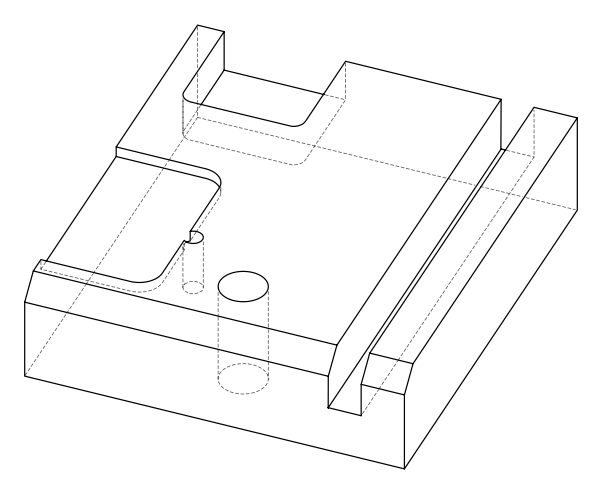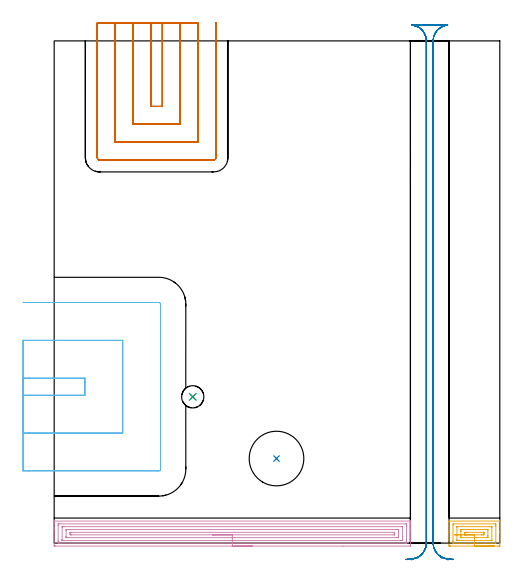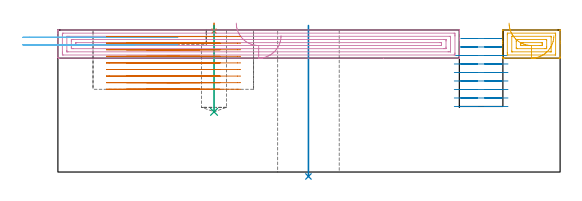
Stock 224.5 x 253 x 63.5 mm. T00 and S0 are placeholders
(PLAN: 8 operations, 6 tool changes, 36.5 min)
(1 SPOT_DRILL | STEP1POCKET | NXT0321_9005460120000 | 0.03 min | 1 mm3)
(2 INDEXABLE_INSERT_DRILL_THROUGH_HOLE_FROM_SOLID | STEP1HOLE | NXT0302_026 | 0.27 min | 37700 mm3)
(3 DRILL_BLIND_HOLE_INTO_CENTER | STEP1POCKET | NXT0301_083 | 0.16 min | 3465 mm3)
(4 AREA_MILL | FG_CHAMFER_SURFACE | UGT0205_001 | 7.41 min | 14783 mm3)
(5 AREA_MILL_1 | FG_CHAMFER_SURFACE_1 | UGT0205_001 | 1.25 min | 2561 mm3)
(6 MILL_OPEN_POCKET | POCKET_OPEN | UGT0201_109 | Follow Part, ap 6.35, ae 75% | 2.59 min | 47617 mm3)
(7 MILL_SLOT | SLOT_PARTIAL_RECTANGULAR | NXT0201_011 | Follow Part, ap 3, ae 75% | 14.34 min | 125002 mm3)
(8 MILL_RECTANGULAR_SLOT | SLOT_RECTANGULAR | NXT0201_012 | Follow Part, ap 4, ae 75% | 10.5 min | 166840 mm3)
(TOOL NXT0321_9005460120000 | NC Spot Drill, 142deg, 12mm, Carbide, Uncoated | D12 PA142 FL30 Z2)
(TOOL NXT0302_026 | Index. Insert Drill 27.5mm [880-D2750L32-03] | D27.5 PA176 FL83 Z2)
(TOOL NXT0301_083 | Carbide Drill 11.2mm [860.1-1120-056A1-MM 2214] | D11.2 PA140 FL72 Z2)
(TOOL UGT0205_001 | Chamfer Mill 20 x 3 x 45 deg. | D20 FL50 Z2)
(TOOL UGT0201_109 | End Mill 25.4 mm | D25.4 FL25 Z2)
(TOOL NXT0201_011 | ENDMILL 12mm [2P460-1200-NA 1630] | D12 FL38 Z6)
(TOOL NXT0201_012 | ENDMILL 16mm [2P460-1600-NA 1630] | D16 FL38 Z6)
(OP 1 SPOT_DRILL)
G17 G21 G94 G90
T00 M6
G54
G17 G0 G90 X69.8 Y73.7 S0 M3
G43 Z73.5 H0
G94 G81 G98 Z63.018 F250. R66.5
G80
M5
M2
(OP 2 INDEXABLE_INSERT_DRILL_THROUGH_HOLE_FROM_SOLID)
G17 G21 G94 G90
T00 M6
G54
G17 G0 G90 X112. Y42.6 S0 M3
G43 Z73.5 H1
G94 G81 G98 Z-1.98 F250. R65.5
G80
M5
M2
(OP 3 DRILL_BLIND_HOLE_INTO_CENTER)
G17 G21 G94 G90
T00 M6
G54
G17 G0 G90 X69.8 Y73.7 S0 M3
G43 Z73.5 H1
G94 G81 G98 Z26.9 F250. R65.5
G80
M5
M2
(OP 4 AREA_MILL)
G17 G21 G94 G90
T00 M6
G54
G17 G0 G90 X99.75 Y-1.5 S1061 M3
G43 Z73.5 H0
Z60.9
G94 G1 X99.712 Z60.028 F250.
X99.598 Z59.163
X99.409 Z58.312
X99.147 Z57.48
X98.813 Z56.674
X98.41 Z55.9
X97.942 Z55.164
X97.41 Z54.472
X96.821 Z53.829
X96.178 Z53.24
X95.486 Z52.708
X94.75 Z52.24
X93.976 Z51.837
X93.17 Z51.503
X92.338 Z51.241
X91.486 Z51.052
X90.622 Z50.938
X89.75 Z50.9
X0.593
X0.233 Y-1.497 Z50.902
X0.01 Y-1.491 Z50.906
X0. Y-1.264 Z51.133
Y7.018 Z59.413
Y7.612 Z60.01
Y7.905 Z60.302
Y9.68 Z62.075
Y10.266 Z62.665
Y10.748 Z63.147
X0.007 Y11.072 Z63.463
X0.01 Y11.097 Z63.488
X0.147 Y11.1 Z63.5
X179.353
X179.49 Y11.097 Z63.488
X179.493 Y11.072 Z63.463
X179.5 Y10.748 Z63.147
Y10.266 Z62.665
Y9.68 Z62.075
Y7.612 Z60.01
Y7.018 Z59.413
Y6.428 Z58.823
Y-0.967 Z51.43
X179.498 Y-1.266 Z51.131
X179.49 Y-1.492 Z50.905
X179.264 Y-1.499 Z50.899
X145.473 Y-1.5 Z50.9
X89.75
Y-0.086 Z52.314
X2.382
X2.01 Y-0.08 Z52.32
X2.002 Y0.292 Z52.692
X2. Y0.807 Z53.207
Y1.182 Z53.582
Y8.793 Z61.193
X2.002 Y9.166 Z61.566
X2.01 Y9.68 Z62.08
X2.376 Y9.686 Z62.086
X177.118
X177.49 Y9.68 Z62.08
X177.498 Y9.308 Z61.708
X177.5 Y8.793 Z61.193
Y8.418 Z60.818
Y0.807 Z53.207
X177.498 Y0.434 Z52.834
X177.49 Y-0.08 Z52.32
X177.124 Y-0.086 Z52.314
X89.75
Y1.328 Z53.728
X4.527 Y1.329 Z53.729
X4.159 Y1.331 Z53.731
X4.038 Y1.333 Z53.733
X4.022 Y1.335 Z53.735
X4.01 Y1.348 Z53.748
X4.005 Y1.43 Z53.83
X4.002 Y1.536 Z53.936
X4. Y1.695 Z54.095
Y1.853 Z54.253
X4.001 Y8.063 Z60.463
X4.007 Y8.222 Z60.622
X4.01 Y8.263 Z60.663
X4.024 Y8.265 Z60.665
X4.068 Y8.268 Z60.668
X4.159 Y8.27 Z60.67
X4.683 Y8.271 Z60.671
X5.051
X174.973
X175.341 Y8.269 Z60.669
X175.462 Y8.267 Z60.667
X175.478 Y8.265 Z60.665
X175.49 Y8.252 Z60.652
X175.495 Y8.169 Z60.569
X175.498 Y8.064 Z60.464
X175.5 Y7.905 Z60.305
Y7.747 Z60.147
X175.499 Y1.537 Z53.937
X175.493 Y1.378 Z53.778
X175.49 Y1.337 Z53.737
X175.476 Y1.335 Z53.735
X175.432 Y1.332 Z53.732
X175.341 Y1.33 Z53.73
X174.817 Y1.329 Z53.729
X174.449 Y1.328 Z53.728
X89.75
Y2.743 Z55.143
X6.834
X6.672 Y2.744 Z55.144
X6.071 Y2.75 Z55.15
X6.01 Y2.755 Z55.155
X6.006 Y2.844 Z55.244
X6.002 Y3.033 Z55.433
X6. Y3.412 Z55.812
Y6.131 Z58.531
X6.002 Y6.546 Z58.946
X6.006 Y6.753 Z59.153
X6.01 Y6.85 Z59.25
X6.109 Y6.853 Z59.253
X6.834 Y6.857 Z59.257
X6.996
X172.666
X172.829 Y6.856 Z59.256
X173.429 Y6.85 Z59.25
X173.49 Y6.845 Z59.245
X173.494 Y6.756 Z59.156
X173.498 Y6.567 Z58.967
X173.5 Y6.188 Z58.588
Y3.469 Z55.869
X173.498 Y3.054 Z55.454
X173.494 Y2.847 Z55.247
X173.49 Y2.75 Z55.15
X173.391 Y2.747 Z55.147
X172.666 Y2.743 Z55.143
X172.504
X89.75
Y4.157 Z56.557
X8.617
X8.417 Y4.159 Z56.559
X8.025 Y4.164 Z56.564
X8.01 Y4.356 Z56.756
X8.001 Y4.969 Z57.369
X8.003 Y5.244 Z57.644
X8.007 Y5.397 Z57.797
X8.009 Y5.429 Z57.829
X8.084 Y5.436 Z57.836
X8.216 Y5.44 Z57.84
X8.417 Y5.443 Z57.843
X170.883 Y5.442 Z57.842
X171.083 Y5.441 Z57.841
X171.475 Y5.436 Z57.836
X171.49 Y5.244 Z57.644
X171.498 Y4.631 Z57.031
X171.497 Y4.356 Z56.756
X171.493 Y4.203 Z56.603
X171.491 Y4.171 Z56.571
X171.416 Y4.164 Z56.564
X171.284 Y4.16 Z56.56
X171.083 Y4.157 Z56.557
X89.75
X88.878 Z56.595
X88.014 Z56.709
X87.162 Z56.898
X86.33 Z57.16
X85.524 Z57.494
X84.75 Z57.897
X84.014 Z58.365
X83.322 Z58.896
X82.679 Z59.486
X82.09 Z60.129
X81.558 Z60.821
X81.09 Z61.557
X80.687 Z62.331
X80.353 Z63.137
X80.091 Z63.969
X79.902 Z64.82
X79.788 Z65.685
X79.75 Z66.557
G0 Z73.5
M5
M2
(OP 5 AREA_MILL_1)
G17 G21 G94 G90
T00 M6
G54
G17 G0 G90 X221.7 Y-1.5 S1061 M3
G43 Z73.5 H0
Z60.9
G94 G1 X221.662 Z60.028 F250.
X221.548 Z59.163
X221.359 Z58.312
X221.097 Z57.48
X220.763 Z56.674
X220.36 Z55.9
X219.892 Z55.164
X219.36 Z54.472
X218.771 Z53.829
X218.128 Z53.24
X217.436 Z52.708
X216.7 Z52.24
X215.926 Z51.837
X215.12 Z51.503
X214.288 Z51.241
X213.436 Z51.052
X212.572 Z50.938
X211.7 Z50.9
X199.629 Y-1.499 Z50.901
X199.356 Y-1.497 Z50.903
X198.906 Y-1.491 Z50.905
X198.903 Y-1.423 Z50.972
X198.9 Y-0.967 Z51.428
Y5.244 Z57.637
Y6.101 Z58.501
X198.901 Y11.064 Z63.464
X198.91 Y11.095 Z63.495
X198.915 Y11.1 Z63.5
X224.485
X224.498 Y11.099 Z63.498
X224.5 Y11.064 Z63.464
Y6.101 Z58.501
Y5.244 Z57.637
Y-0.967 Z51.428
X224.496 Y-1.4 Z50.995
X224.49 Y-1.491 Z50.904
X224.398 Y-1.498 Z50.898
X224.044 Y-1.5 Z50.9
X211.7
Y-0.086 Z52.314
X201.125
X200.91 Y-0.08 Z52.32
X200.904 Y0.137 Z52.537
X200.901 Y0.807 Z53.207
X200.9 Y1.028 Z53.428
X200.901 Y9.012 Z61.412
X200.91 Y9.68 Z62.08
X201.114 Y9.686 Z62.086
X222.275
X222.49 Y9.68 Z62.08
X222.496 Y9.463 Z61.863
X222.499 Y8.793 Z61.193
X222.5 Y8.572 Z60.972
X222.499 Y0.588 Z52.988
X222.49 Y-0.08 Z52.32
X222.287 Y-0.086 Z52.314
X211.7
Y1.328 Z53.728
X203.246 Y1.329 Z53.729
X203.026 Y1.331 Z53.731
X202.942 Y1.333 Z53.733
X202.913 Y1.335 Z53.735
X202.91 Y1.375 Z53.775
X202.905 Y1.476 Z53.876
X202.9 Y1.677 Z54.077
X202.901 Y8.123 Z60.523
X202.904 Y8.231 Z60.631
X202.907 Y8.257 Z60.657
X202.91 Y8.264 Z60.664
X202.934 Y8.266 Z60.666
X203.037 Y8.269 Z60.669
X203.401 Y8.271 Z60.671
X220.154
X220.374 Y8.269 Z60.669
X220.458 Y8.267 Z60.667
X220.487 Y8.265 Z60.665
X220.49 Y8.225 Z60.625
X220.495 Y8.124 Z60.524
X220.5 Y7.923 Z60.323
X220.499 Y1.477 Z53.877
X220.496 Y1.369 Z53.769
X220.493 Y1.343 Z53.743
X220.49 Y1.335 Z53.735
X220.467 Y1.334 Z53.734
X220.363 Y1.331 Z53.731
X219.999 Y1.329 Z53.729
X211.7 Y1.328 Z53.728
Y2.743 Z55.143
X205.368
X205.106 Y2.745 Z55.145
X204.976 Y2.747 Z55.147
X204.918 Y2.749 Z55.149
X204.91 Y2.789 Z55.189
X204.902 Y3.212 Z55.612
X204.9 Y5.875 Z58.275
X204.901 Y6.131 Z58.531
X204.905 Y6.758 Z59.158
X204.91 Y6.846 Z59.246
X204.987 Y6.85 Z59.25
X205.167 Y6.854 Z59.254
X205.528 Y6.857 Z59.257
X205.688
X218.032
X218.294 Y6.855 Z59.255
X218.424 Y6.853 Z59.253
X218.482 Y6.851 Z59.251
X218.49 Y6.811 Z59.211
X218.498 Y6.388 Z58.788
X218.5 Y3.725 Z56.125
X218.499 Y3.469 Z55.869
X218.495 Y2.842 Z55.242
X218.49 Y2.754 Z55.154
X218.413 Y2.75 Z55.15
X218.233 Y2.746 Z55.146
X217.872 Y2.743 Z55.143
X217.712
X211.7
Y4.157 Z56.557
X207.49
X207.291
X207.093 Y4.158 Z56.558
X206.961 Y4.161 Z56.561
X206.919 Y4.164 Z56.564
X206.91 Y4.179 Z56.579
X206.906 Y4.225 Z56.625
X206.902 Y4.356 Z56.756
X206.901 Y4.749 Z57.149
X206.906 Y5.244 Z57.644
X206.91 Y5.434 Z57.834
X207.097 Y5.439 Z57.839
X207.291 Y5.441 Z57.841
X207.975 Y5.443 Z57.843
X208.173
X216.109
X216.307 Y5.442 Z57.842
X216.439 Y5.439 Z57.839
X216.48 Y5.436 Z57.836
X216.49 Y5.421 Z57.821
X216.494 Y5.375 Z57.775
X216.498 Y5.244 Z57.644
X216.499 Y4.851 Z57.251
X216.494 Y4.356 Z56.756
X216.49 Y4.166 Z56.566
X216.303 Y4.161 Z56.561
X216.109 Y4.159 Z56.559
X215.425 Y4.157 Z56.557
X215.227
X211.7
X210.828 Z56.595
X209.964 Z56.709
X209.112 Z56.898
X208.28 Z57.16
X207.474 Z57.494
X206.7 Z57.897
X205.964 Z58.365
X205.272 Z58.896
X204.629 Z59.486
X204.04 Z60.129
X203.509 Z60.821
X203.04 Z61.557
X202.637 Z62.331
X202.303 Z63.137
X202.041 Z63.969
X201.852 Z64.82
X201.738 Z65.685
X201.7 Z66.557
G0 Z73.5
M5
M2
(OP 6 MILL_OPEN_POCKET)
G17 G21 G94 G90
T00 M6
G54
G17 G0 G90 X-15.7 Y74.5 S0 M3
G43 Z73.5 H0
Z60.2
G94 G1 X-12.7 F250.
X15.5 F500.
Y83.1
X-12.7
X-15.7 F250.
Y55.45
X-12.7
X34.55 F500.
Y102.15
X-12.7
X-15.7 F250.
Y36.4
X-12.7
X52.7 F500.
G3 X53.6 Y37.3 R0.9
G1 Y120.3
G3 X52.7 Y121.2 R0.9
G1 X-12.7
X-15.7 F250.
G0 Y74.5 Z56.9
G1 X-12.7
X15.5 F500.
Y83.1
X-12.7
X-15.7 F250.
Y55.45
X-12.7
X34.55 F500.
Y102.15
X-12.7
X-15.7 F250.
Y36.4
X-12.7
X52.7 F500.
G3 X53.6 Y37.3 R0.9
G1 Y120.3
G3 X52.7 Y121.2 R0.9
G1 X-12.7
X-15.7 F250.
G0 Z73.5
M5
M2
(OP 7 MILL_SLOT)
G17 G21 G94 G90
T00 M6
G54
G17 G0 G90 X48.7 Y262. S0 M3
G43 Z73.5 H1
Z60.555
G94 G1 Y259. F250.
Y220. F500.
X54.5
Y259.
Y262. F250.
X39.7
Y259.
Y211. F500.
X63.5
Y259.
Y262. F250.
X30.7
Y259.
Y202. F500.
X72.5
Y259.
Y262. F250.
X21.7
Y259.
Y194.2 F500.
G3 X22.9 Y193. R1.2
G1 X80.3
G3 X81.5 Y194.2 R1.2
G1 Y259.
Y262. F250.
G0 X48.7 Z57.611
G1 Y259.
Y220. F500.
X54.5
Y259.
Y262. F250.
X39.7
Y259.
Y211. F500.
X63.5
Y259.
Y262. F250.
X30.7
Y259.
Y202. F500.
X72.5
Y259.
Y262. F250.
X21.7
Y259.
Y194.2 F500.
G3 X22.9 Y193. R1.2
G1 X80.3
G3 X81.5 Y194.2 R1.2
G1 Y259.
Y262. F250.
G0 X48.7 Z54.667
G1 Y259.
Y220. F500.
X54.5
Y259.
Y262. F250.
X39.7
Y259.
Y211. F500.
X63.5
Y259.
Y262. F250.
X30.7
Y259.
Y202. F500.
X72.5
Y259.
Y262. F250.
X21.7
Y259.
Y194.2 F500.
G3 X22.9 Y193. R1.2
G1 X80.3
G3 X81.5 Y194.2 R1.2
G1 Y259.
Y262. F250.
G0 X48.7 Z51.722
G1 Y259.
Y220. F500.
X54.5
Y259.
Y262. F250.
X39.7
Y259.
Y211. F500.
X63.5
Y259.
Y262. F250.
X30.7
Y259.
Y202. F500.
X72.5
Y259.
Y262. F250.
X21.7
Y259.
Y194.2 F500.
G3 X22.9 Y193. R1.2
G1 X80.3
G3 X81.5 Y194.2 R1.2
G1 Y259.
Y262. F250.
G0 X48.7 Z48.778
G1 Y259.
Y220. F500.
X54.5
Y259.
Y262. F250.
X39.7
Y259.
Y211. F500.
X63.5
Y259.
Y262. F250.
X30.7
Y259.
Y202. F500.
X72.5
Y259.
Y262. F250.
X21.7
Y259.
Y194.2 F500.
G3 X22.9 Y193. R1.2
G1 X80.3
G3 X81.5 Y194.2 R1.2
G1 Y259.
Y262. F250.
G0 X48.7 Z45.833
G1 Y259.
Y220. F500.
X54.5
Y259.
Y262. F250.
X39.7
Y259.
Y211. F500.
X63.5
Y259.
Y262. F250.
X30.7
Y259.
Y202. F500.
X72.5
Y259.
Y262. F250.
X21.7
Y259.
Y194.2 F500.
G3 X22.9 Y193. R1.2
G1 X80.3
G3 X81.5 Y194.2 R1.2
G1 Y259.
Y262. F250.
G0 X48.7 Z42.889
G1 Y259.
Y220. F500.
X54.5
Y259.
Y262. F250.
X39.7
Y259.
Y211. F500.
X63.5
Y259.
Y262. F250.
X30.7
Y259.
Y202. F500.
X72.5
Y259.
Y262. F250.
X21.7
Y259.
Y194.2 F500.
G3 X22.9 Y193. R1.2
G1 X80.3
G3 X81.5 Y194.2 R1.2
G1 Y259.
Y262. F250.
G0 X48.7 Z39.944
G1 Y259.
Y220. F500.
X54.5
Y259.
Y262. F250.
X39.7
Y259.
Y211. F500.
X63.5
Y259.
Y262. F250.
X30.7
Y259.
Y202. F500.
X72.5
Y259.
Y262. F250.
X21.7
Y259.
Y194.2 F500.
G3 X22.9 Y193. R1.2
G1 X80.3
G3 X81.5 Y194.2 R1.2
G1 Y259.
Y262. F250.
G0 X48.7 Z37.
G1 Y259.
Y220. F500.
X54.5
Y259.
Y262. F250.
X39.7
Y259.
Y211. F500.
X63.5
Y259.
Y262. F250.
X30.7
Y259.
Y202. F500.
X72.5
Y259.
Y262. F250.
X21.7
Y259.
Y194.2 F500.
G3 X22.9 Y193. R1.2
G1 X80.3
G3 X81.5 Y194.2 R1.2
G1 Y259.
Y262. F250.
G0 Z73.5
M5
M2
(OP 8 MILL_RECTANGULAR_SLOT)
G17 G21 G94 G90
T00 M6
G54
G17 G0 G90 X195.347 Y-7.77 S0 M3
G43 Z73.5 H1
Z59.7
G94 G1 X193.23 Y-5.644 F250.
G2 X190.9 Y0. R8. F500.
G1 Y253.
G2 X198.208 Y260.97 R8.
G1 Y261.
X180.192
Y260.97
G2 X187.5 Y253. R8.
G1 Y0.
G2 X185.17 Y-5.644 R8.
G1 X183.053 Y-7.77 F250.
G0 Z73.5
X198.494 Y-8.534
Z55.9
G1 X195.739 Y-7.349
G2 X190.9 Y0. R8. F500.
G1 Y253.
G2 X198.208 Y260.97 R8.
G1 Y261.
X180.192
Y260.97
G2 X187.5 Y253. R8.
G1 Y0.
G2 X182.663 Y-7.348 R8.
G1 X179.908 Y-8.534 F250.
G0 X200.624 Y-8.368 Z52.1
G1 X197.661 Y-7.903
G2 X190.9 Y0. R8. F500.
G1 Y253.
G2 X198.208 Y260.97 R8.
G1 Y261.
X180.192
Y260.97
G2 X187.5 Y253. R8.
G1 Y0.
G2 X180.728 Y-7.905 R8.
G1 X177.763 Y-8.366 F250.
G0 X201.197 Y-8.23 Z48.3
G1 X198.208 Y-7.97
G2 X190.9 Y0. R8. F500.
G1 Y253.
G2 X198.208 Y260.97 R8.
G1 Y261.
X180.192
Y260.97
G2 X187.5 Y253. R8.
G1 Y0.
G2 X180.192 Y-7.97 R8.
G1 X177.203 Y-8.23 F250.
G0 X201.197 Z44.5
G1 X198.208 Y-7.97
G2 X190.9 Y0. R8. F500.
G1 Y253.
G2 X198.208 Y260.97 R8.
G1 Y261.
X180.192
Y260.97
G2 X187.5 Y253. R8.
G1 Y0.
G2 X180.192 Y-7.97 R8.
G1 X177.203 Y-8.23 F250.
G0 X201.197 Z40.7
G1 X198.208 Y-7.97
G2 X190.9 Y0. R8. F500.
G1 Y253.
G2 X198.208 Y260.97 R8.
G1 Y261.
X180.192
Y260.97
G2 X187.5 Y253. R8.
G1 Y0.
G2 X180.192 Y-7.97 R8.
G1 X177.203 Y-8.23 F250.
G0 X201.197 Z36.9
G1 X198.208 Y-7.97
G2 X190.9 Y0. R8. F500.
G1 Y253.
G2 X198.208 Y260.97 R8.
G1 Y261.
X180.192
Y260.97
G2 X187.5 Y253. R8.
G1 Y0.
G2 X180.192 Y-7.97 R8.
G1 X177.203 Y-8.23 F250.
G0 X201.197 Z33.1
G1 X198.208 Y-7.97
G2 X190.9 Y0. R8. F500.
G1 Y253.
G2 X198.208 Y260.97 R8.
G1 Y261.
X180.192
Y260.97
G2 X187.5 Y253. R8.
G1 Y0.
G2 X180.192 Y-7.97 R8.
G1 X177.203 Y-8.23 F250.
G0 X201.197 Z29.3
G1 X198.208 Y-7.97
G2 X190.9 Y0. R8. F500.
G1 Y253.
G2 X198.208 Y260.97 R8.
G1 Y261.
X180.192
Y260.97
G2 X187.5 Y253. R8.
G1 Y0.
G2 X180.192 Y-7.97 R8.
G1 X177.203 Y-8.23 F250.
G0 Z73.5
M5
M2
